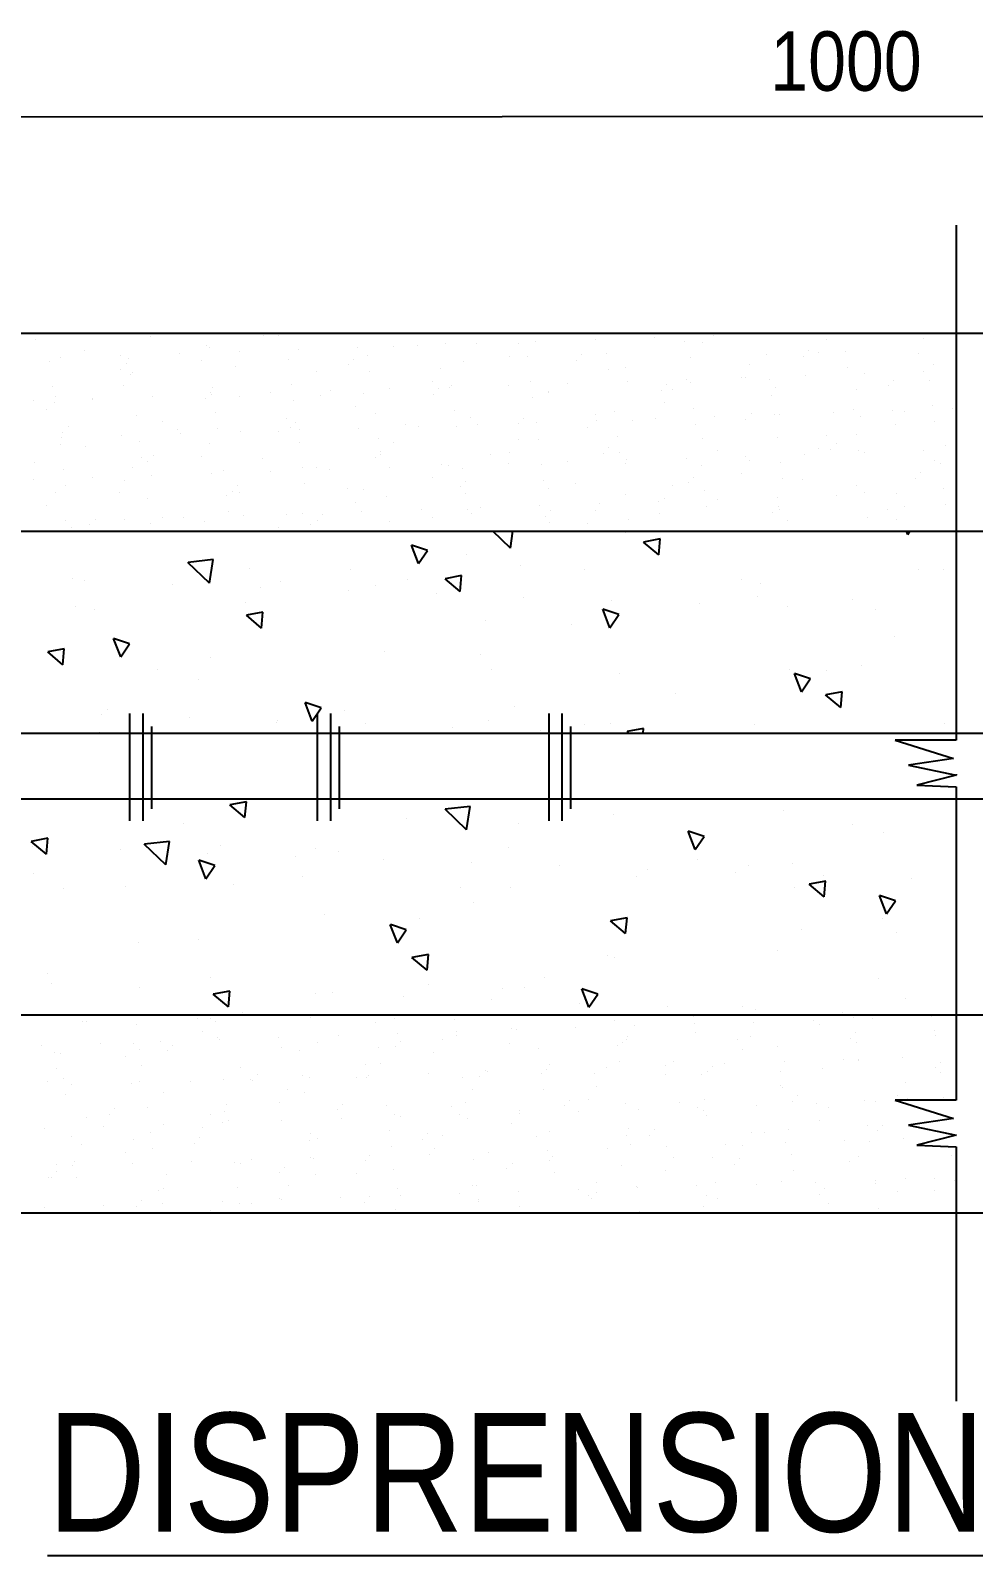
# Model space of a CAD drawing. Header units: metres. Extents: x 516 to 666, y 54 to 108.
# Drawn here: x 604.865 to 606.272, y 90.103 to 92.379 of the extents above; entities that cross this region are included whole.
import ezdxf

# ---------------------------------------------------------------- set-up
doc = ezdxf.new("R2010")
doc.units = ezdxf.units.M
doc.header["$LTSCALE"] = 30
doc.header["$MEASUREMENT"] = 0
doc.layers.get('0').update_dxf_attribs({"linetype": 'CONTINUOUS'})
doc.styles.add('HANDWRITE', font='ARIALN.TTF')

msp = doc.modelspace()

# ---------------------------------------------------------------- linework, layer by layer
for p, q in [((604.1397, 92.2492), (607.9406, 92.2524)), ((606.2465, 92.0882), (606.2465, 91.32)), ((604.2268, 91.9273), (607.7732, 91.9273)), ((604.8811, 91.9261), (604.8811, 91.9261)), ((605.0444, 91.9221), (605.0444, 91.9221)), ((605.2131, 91.9239), (605.2131, 91.9239)), ((605.2349, 91.924), (605.2349, 91.924)), ((605.7965, 91.9204), (605.7965, 91.9204)), ((605.8851, 91.9233), (605.8851, 91.9233)), ((605.9736, 91.9262), (605.9736, 91.9262)), ((604.8733, 91.9176), (604.8733, 91.9176)), ((604.9463, 91.9018), (604.9463, 91.9018)), ((605.0879, 91.8972), (605.0879, 91.8972)), ((605.1281, 91.9084), (605.1281, 91.9084)), ((605.1321, 91.9063), (605.1321, 91.9063)), ((605.1764, 91.9001), (605.1764, 91.9001)), ((605.265, 91.903), (605.265, 91.903)), ((605.3536, 91.9059), (605.3536, 91.9059)), ((605.407, 91.9072), (605.407, 91.9072)), ((605.4422, 91.9088), (605.4422, 91.9088)), ((605.4847, 91.9118), (605.4847, 91.9118)), ((605.5308, 91.9117), (605.5308, 91.9117)), ((605.5928, 91.9117), (605.5928, 91.9117)), ((605.6193, 91.9146), (605.6193, 91.9146)), ((605.7079, 91.9175), (605.7079, 91.9175)), ((605.7248, 91.8968), (605.7248, 91.8968)), ((605.8414, 91.9152), (605.8414, 91.9152)), ((605.8678, 91.9125), (605.8678, 91.9125)), ((606.0269, 91.901), (606.0269, 91.901)), ((606.0412, 91.8976), (606.0412, 91.8976)), ((606.0535, 91.917), (606.0535, 91.917)), ((606.0814, 91.9002), (606.0814, 91.9002)), ((606.1903, 91.897), (606.1903, 91.897)), ((606.198, 91.9187), (606.198, 91.9187)), ((604.8932, 91.885), (604.8932, 91.885)), ((604.9107, 91.8914), (604.9107, 91.8914)), ((604.9993, 91.8943), (604.9993, 91.8943)), ((605.0078, 91.8821), (605.0078, 91.8821)), ((605.0115, 91.89), (605.0115, 91.89)), ((605.1197, 91.8869), (605.1197, 91.8869)), ((605.1711, 91.8781), (605.1711, 91.8781)), ((605.2498, 91.8884), (605.2498, 91.8884)), ((605.3397, 91.8799), (605.3397, 91.8799)), ((605.3475, 91.8884), (605.3475, 91.8884)), ((605.3681, 91.8934), (605.3681, 91.8934)), ((605.4777, 91.8745), (605.4777, 91.8745)), ((605.5108, 91.8844), (605.5108, 91.8844)), ((605.5805, 91.8923), (605.5805, 91.8923)), ((605.6064, 91.8918), (605.6064, 91.8918)), ((605.6795, 91.8862), (605.6795, 91.8862)), ((605.6872, 91.8947), (605.6872, 91.8947)), ((605.7527, 91.8754), (605.7527, 91.8754)), ((605.8506, 91.8907), (605.8506, 91.8907)), ((605.9384, 91.8799), (605.9384, 91.8799)), ((605.963, 91.8952), (605.963, 91.8952)), ((606.0192, 91.8925), (606.0192, 91.8925)), ((606.0846, 91.8763), (606.0846, 91.8763)), ((606.2134, 91.8808), (606.2134, 91.8808)), ((605, 91.8736), (605, 91.8736)), ((605.0147, 91.866), (605.0147, 91.866)), ((605.017, 91.8692), (605.017, 91.8692)), ((605.2919, 91.8701), (605.2919, 91.8701)), ((605.3713, 91.8694), (605.3713, 91.8694)), ((605.4654, 91.8551), (605.4654, 91.8551)), ((605.6113, 91.8544), (605.6113, 91.8544)), ((605.6669, 91.8526), (605.6669, 91.8526)), ((605.7279, 91.8729), (605.7279, 91.8729)), ((605.7555, 91.8555), (605.7555, 91.8555)), ((605.8441, 91.8584), (605.8441, 91.8584)), ((605.8496, 91.8528), (605.8496, 91.8528)), ((605.9261, 91.8605), (605.9261, 91.8605)), ((605.9326, 91.8613), (605.9326, 91.8613)), ((605.968, 91.8578), (605.968, 91.8578)), ((606.0212, 91.8642), (606.0212, 91.8642)), ((606.1098, 91.8671), (606.1098, 91.8671)), ((606.1536, 91.857), (606.1536, 91.857)), ((606.1984, 91.87), (606.1984, 91.87)), ((606.2062, 91.8562), (606.2062, 91.8562)), ((604.8981, 91.8476), (604.8981, 91.8476)), ((604.9019, 91.832), (604.9019, 91.832)), ((604.9583, 91.8294), (604.9583, 91.8294)), ((605.0046, 91.8498), (605.0046, 91.8498)), ((605.0469, 91.8323), (605.0469, 91.8323)), ((605.1267, 91.8297), (605.1267, 91.8297)), ((605.1345, 91.8382), (605.1345, 91.8382)), ((605.1354, 91.8352), (605.1354, 91.8352)), ((605.1363, 91.846), (605.1363, 91.846)), ((605.1768, 91.8329), (605.1768, 91.8329)), ((605.224, 91.8381), (605.224, 91.8381)), ((605.2547, 91.851), (605.2547, 91.851)), ((605.2978, 91.8342), (605.2978, 91.8342)), ((605.3126, 91.841), (605.3126, 91.841)), ((605.3626, 91.8374), (605.3626, 91.8374)), ((605.4012, 91.8439), (605.4012, 91.8439)), ((605.4664, 91.836), (605.4664, 91.836)), ((605.4742, 91.8444), (605.4742, 91.8444)), ((605.4898, 91.8468), (605.4898, 91.8468)), ((605.493, 91.8494), (605.493, 91.8494)), ((605.5783, 91.8497), (605.5783, 91.8497)), ((605.6145, 91.8305), (605.6145, 91.8305)), ((605.6375, 91.8405), (605.6375, 91.8405)), ((605.6375, 91.8383), (605.6375, 91.8383)), ((605.8062, 91.8422), (605.8062, 91.8422)), ((605.8139, 91.8507), (605.8139, 91.8507)), ((605.8233, 91.8427), (605.8233, 91.8427)), ((605.9711, 91.8339), (605.9711, 91.8339)), ((605.9773, 91.8467), (605.9773, 91.8467)), ((606.0983, 91.8436), (606.0983, 91.8436)), ((606.1459, 91.8485), (606.1459, 91.8485)), ((604.8697, 91.8266), (604.8697, 91.8266)), ((604.8895, 91.8127), (604.8895, 91.8127)), ((604.9012, 91.8237), (604.9012, 91.8237)), ((604.9581, 91.8279), (604.9581, 91.8279)), ((605.1413, 91.8086), (605.1413, 91.8086)), ((605.2579, 91.8271), (605.2579, 91.8271)), ((605.3502, 91.818), (605.3502, 91.818)), ((605.3795, 91.807), (605.3795, 91.807)), ((605.4979, 91.812), (605.4979, 91.812)), ((605.7082, 91.8056), (605.7082, 91.8056)), ((605.7361, 91.8104), (605.7361, 91.8104)), ((605.811, 91.8234), (605.811, 91.8234)), ((605.8545, 91.8154), (605.8545, 91.8154)), ((605.9406, 91.8067), (605.9406, 91.8067)), ((605.9752, 91.8059), (605.9752, 91.8059)), ((605.9832, 91.8065), (605.9832, 91.8065)), ((606.0638, 91.8088), (606.0638, 91.8088)), ((606.0928, 91.8138), (606.0928, 91.8138)), ((606.1523, 91.8117), (606.1523, 91.8117)), ((606.1689, 91.811), (606.1689, 91.811)), ((606.2111, 91.8188), (606.2111, 91.8188)), ((606.2409, 91.8146), (606.2409, 91.8146)), ((604.9215, 91.7879), (604.9215, 91.7879)), ((605.0229, 91.8036), (605.0229, 91.8036)), ((605.0617, 91.7958), (605.0617, 91.7958)), ((605.0848, 91.7839), (605.0848, 91.7839)), ((605.1444, 91.7847), (605.1444, 91.7847)), ((605.2475, 91.8003), (605.2475, 91.8003)), ((605.2534, 91.7857), (605.2534, 91.7857)), ((605.2612, 91.7942), (605.2612, 91.7942)), ((605.3551, 91.7856), (605.3551, 91.7856)), ((605.4245, 91.7902), (605.4245, 91.7902)), ((605.4437, 91.7885), (605.4437, 91.7885)), ((605.501, 91.7881), (605.501, 91.7881)), ((605.5224, 91.8012), (605.5224, 91.8012)), ((605.5323, 91.7914), (605.5323, 91.7914)), ((605.5931, 91.792), (605.5931, 91.792)), ((605.6009, 91.8005), (605.6009, 91.8005)), ((605.6209, 91.7943), (605.6209, 91.7943)), ((605.6958, 91.7862), (605.6958, 91.7862)), ((605.7094, 91.7972), (605.7094, 91.7972)), ((605.7642, 91.7965), (605.7642, 91.7965)), ((605.798, 91.8001), (605.798, 91.8001)), ((605.8577, 91.7915), (605.8577, 91.7915)), ((605.8866, 91.803), (605.8866, 91.803)), ((605.9328, 91.7983), (605.9328, 91.7983)), ((606.1039, 91.8028), (606.1039, 91.8028)), ((606.1566, 91.7916), (606.1566, 91.7916)), ((606.2143, 91.7949), (606.2143, 91.7949)), ((604.9094, 91.7612), (604.9094, 91.7612)), ((604.9122, 91.7711), (604.9122, 91.7711)), ((604.9137, 91.7794), (604.9137, 91.7794)), ((605.0008, 91.774), (605.0008, 91.774)), ((605.0278, 91.7662), (605.0278, 91.7662)), ((605.0894, 91.7769), (605.0894, 91.7769)), ((605.1324, 91.7631), (605.1324, 91.7631)), ((605.178, 91.7798), (605.178, 91.7798)), ((605.2351, 91.7809), (605.2351, 91.7809)), ((605.2661, 91.7646), (605.2661, 91.7646)), ((605.2666, 91.7827), (605.2666, 91.7827)), ((605.3844, 91.7696), (605.3844, 91.7696)), ((605.4073, 91.764), (605.4073, 91.764)), ((605.5931, 91.7685), (605.5931, 91.7685)), ((605.6227, 91.768), (605.6227, 91.768)), ((605.7411, 91.773), (605.7411, 91.773)), ((605.868, 91.7694), (605.868, 91.7694)), ((605.9793, 91.7714), (605.9793, 91.7714)), ((606.0538, 91.7738), (606.0538, 91.7738)), ((606.0673, 91.7628), (606.0673, 91.7628)), ((606.0977, 91.7765), (606.0977, 91.7765)), ((604.9466, 91.7587), (604.9466, 91.7587)), ((605.031, 91.7423), (605.031, 91.7423)), ((605.0481, 91.7439), (605.0481, 91.7439)), ((605.12, 91.7438), (605.12, 91.7438)), ((605.2115, 91.7399), (605.2115, 91.7399)), ((605.3801, 91.7417), (605.3801, 91.7417)), ((605.3876, 91.7457), (605.3876, 91.7457)), ((605.3879, 91.7502), (605.3879, 91.7502)), ((605.5512, 91.7462), (605.5512, 91.7462)), ((605.5807, 91.7491), (605.5807, 91.7491)), ((605.7198, 91.748), (605.7198, 91.748)), ((605.7276, 91.7565), (605.7276, 91.7565)), ((605.7442, 91.7491), (605.7442, 91.7491)), ((605.7549, 91.7379), (605.7549, 91.7379)), ((605.8435, 91.7408), (605.8435, 91.7408)), ((605.8909, 91.7525), (605.8909, 91.7525)), ((605.9321, 91.7437), (605.9321, 91.7437)), ((606.0207, 91.7466), (606.0207, 91.7466)), ((606.0415, 91.7545), (606.0415, 91.7545)), ((606.0595, 91.7543), (606.0595, 91.7543)), ((606.1008, 91.7525), (606.1008, 91.7525)), ((606.1092, 91.7495), (606.1092, 91.7495)), ((606.1978, 91.7524), (606.1978, 91.7524)), ((606.2136, 91.7376), (606.2136, 91.7376)), ((606.2306, 91.7588), (606.2306, 91.7588)), ((604.8718, 91.7337), (604.8718, 91.7337)), ((604.9144, 91.7238), (604.9144, 91.7238)), ((605.0172, 91.726), (605.0172, 91.726)), ((605.0404, 91.7355), (605.0404, 91.7355)), ((605.0463, 91.7147), (605.0463, 91.7147)), ((605.1349, 91.7176), (605.1349, 91.7176)), ((605.1526, 91.7222), (605.1526, 91.7222)), ((605.2235, 91.7205), (605.2235, 91.7205)), ((605.271, 91.7272), (605.271, 91.7272)), ((605.2922, 91.7269), (605.2922, 91.7269)), ((605.312, 91.7234), (605.312, 91.7234)), ((605.4006, 91.7263), (605.4006, 91.7263)), ((605.478, 91.7314), (605.478, 91.7314)), ((605.4892, 91.7292), (605.4892, 91.7292)), ((605.5093, 91.7256), (605.5093, 91.7256)), ((605.5778, 91.7321), (605.5778, 91.7321)), ((605.6276, 91.7307), (605.6276, 91.7307)), ((605.6663, 91.735), (605.6663, 91.735)), ((605.7529, 91.7322), (605.7529, 91.7322)), ((605.8659, 91.7291), (605.8659, 91.7291)), ((605.9263, 91.7173), (605.9263, 91.7173)), ((605.9387, 91.7367), (605.9387, 91.7367)), ((605.9843, 91.7341), (605.9843, 91.7341)), ((606.194, 91.7188), (606.194, 91.7188)), ((606.2225, 91.7325), (606.2225, 91.7325)), ((604.8691, 91.709), (604.8691, 91.709)), ((604.9175, 91.6999), (604.9175, 91.6999)), ((604.9577, 91.7118), (604.9577, 91.7118)), ((605.0049, 91.7066), (605.0049, 91.7066)), ((605.1748, 91.7), (605.1748, 91.7)), ((605.2741, 91.7033), (605.2741, 91.7033)), ((605.3382, 91.696), (605.3382, 91.696)), ((605.3628, 91.6942), (605.3628, 91.6942)), ((605.4656, 91.712), (605.4656, 91.712)), ((605.5068, 91.6978), (605.5068, 91.6978)), ((605.5145, 91.7062), (605.5145, 91.7062)), ((605.6308, 91.7067), (605.6308, 91.7067)), ((605.6378, 91.6951), (605.6378, 91.6951)), ((605.6779, 91.7023), (605.6779, 91.7023)), ((605.8236, 91.6996), (605.8236, 91.6996)), ((605.8465, 91.704), (605.8465, 91.704)), ((605.8543, 91.7125), (605.8543, 91.7125)), ((605.9874, 91.7101), (605.9874, 91.7101)), ((606.0176, 91.7085), (606.0176, 91.7085)), ((606.0985, 91.7005), (606.0985, 91.7005)), ((606.1862, 91.7103), (606.1862, 91.7103)), ((606.2274, 91.6951), (606.2274, 91.6951)), ((604.8898, 91.6695), (604.8898, 91.6695)), ((604.9021, 91.6889), (604.9021, 91.6889)), ((604.9984, 91.6897), (604.9984, 91.6897)), ((605.0392, 91.6799), (605.0392, 91.6799)), ((605.1575, 91.6849), (605.1575, 91.6849)), ((605.1671, 91.6915), (605.1671, 91.6915)), ((605.1771, 91.6898), (605.1771, 91.6898)), ((605.3505, 91.6749), (605.3505, 91.6749)), ((605.3958, 91.6833), (605.3958, 91.6833)), ((605.5142, 91.6883), (605.5142, 91.6883)), ((605.6253, 91.6701), (605.6253, 91.6701)), ((605.7139, 91.673), (605.7139, 91.673)), ((605.7524, 91.6867), (605.7524, 91.6867)), ((605.8025, 91.6759), (605.8025, 91.6759)), ((605.8112, 91.6802), (605.8112, 91.6802)), ((605.8708, 91.6917), (605.8708, 91.6917)), ((605.8911, 91.6788), (605.8911, 91.6788)), ((605.9797, 91.6817), (605.9797, 91.6817)), ((606.0682, 91.6846), (606.0682, 91.6846)), ((606.1091, 91.6901), (606.1091, 91.6901)), ((606.1568, 91.6875), (606.1568, 91.6875)), ((606.2306, 91.6712), (606.2306, 91.6712)), ((606.2454, 91.6904), (606.2454, 91.6904)), ((604.9167, 91.647), (604.9167, 91.647)), ((604.9618, 91.6497), (604.9618, 91.6497)), ((605.0053, 91.6498), (605.0053, 91.6498)), ((605.062, 91.6526), (605.062, 91.6526)), ((605.0939, 91.6527), (605.0939, 91.6527)), ((605.1607, 91.6609), (605.1607, 91.6609)), ((605.1824, 91.6556), (605.1824, 91.6556)), ((605.2477, 91.6571), (605.2477, 91.6571)), ((605.271, 91.6585), (605.271, 91.6585)), ((605.2938, 91.6475), (605.2938, 91.6475)), ((605.3015, 91.656), (605.3015, 91.656)), ((605.3596, 91.6614), (605.3596, 91.6614)), ((605.4482, 91.6643), (605.4482, 91.6643)), ((605.4649, 91.652), (605.4649, 91.652)), ((605.5173, 91.6643), (605.5173, 91.6643)), ((605.5227, 91.658), (605.5227, 91.658)), ((605.5368, 91.6672), (605.5368, 91.6672)), ((605.6335, 91.6538), (605.6335, 91.6538)), ((605.6412, 91.6623), (605.6412, 91.6623)), ((605.7085, 91.6625), (605.7085, 91.6625)), ((605.7574, 91.6493), (605.7574, 91.6493)), ((605.8046, 91.6583), (605.8046, 91.6583)), ((605.874, 91.6678), (605.874, 91.6678)), ((605.9732, 91.6601), (605.9732, 91.6601)), ((605.981, 91.6685), (605.981, 91.6685)), ((605.9834, 91.6633), (605.9834, 91.6633)), ((605.9956, 91.6477), (605.9956, 91.6477)), ((606.114, 91.6527), (606.114, 91.6527)), ((606.1443, 91.6646), (606.1443, 91.6646)), ((606.1568, 91.6484), (606.1568, 91.6484)), ((606.1692, 91.6678), (606.1692, 91.6678)), ((604.5223, 91.6317), (607.4776, 91.6317)), ((604.9257, 91.6375), (604.9257, 91.6375)), ((604.954, 91.6412), (604.954, 91.6412)), ((605.0441, 91.6425), (605.0441, 91.6425)), ((605.1251, 91.6457), (605.1251, 91.6457)), ((605.2354, 91.6377), (605.2354, 91.6377)), ((605.2824, 91.6409), (605.2824, 91.6409)), ((605.4007, 91.6459), (605.4007, 91.6459)), ((605.5813, 91.6065), (605.555, 91.6317)), ((605.5813, 91.6065), (605.5852, 91.6317)), ((605.639, 91.6443), (605.639, 91.6443)), ((605.6961, 91.6431), (605.6961, 91.6431)), ((605.7529, 91.6299), (605.7529, 91.6299)), ((606.1744, 91.6269), (606.1725, 91.6317)), ((606.1744, 91.6269), (606.1776, 91.6317)), ((606.1993, 91.6321), (606.1993, 91.6321)), ((605.4442, 91.5834), (605.4337, 91.611)), ((605.4575, 91.603), (605.4337, 91.611)), ((605.4442, 91.5834), (605.4575, 91.603)), ((605.8049, 91.62), (605.7802, 91.6154)), ((605.8028, 91.5964), (605.7802, 91.6154)), ((605.8028, 91.5964), (605.8049, 91.62)), ((605.1322, 91.5542), (605.1002, 91.5849)), ((605.1377, 91.5893), (605.1003, 91.5849)), ((605.1322, 91.5542), (605.1377, 91.5893)), ((605.5166, 91.5966), (605.5166, 91.5966)), ((605.5966, 91.581), (605.5966, 91.581)), ((604.9285, 91.5613), (604.9285, 91.5613)), ((604.9458, 91.5574), (604.9458, 91.5574)), ((605.1924, 91.5764), (605.1924, 91.5764)), ((605.2384, 91.556), (605.2384, 91.556)), ((605.3423, 91.5746), (605.3423, 91.5746)), ((605.4275, 91.5601), (605.4275, 91.5601)), ((605.5085, 91.5653), (605.4838, 91.5607)), ((605.5064, 91.5417), (605.4838, 91.5607)), ((605.5064, 91.5417), (605.5085, 91.5653)), ((605.6913, 91.5752), (605.6913, 91.5752)), ((605.9264, 91.5589), (605.9264, 91.5589)), ((606.1903, 91.574), (606.1903, 91.574)), ((606.2283, 91.575), (606.2283, 91.575)), ((605.077, 91.5526), (605.077, 91.5526)), ((605.2081, 91.5478), (605.2081, 91.5478)), ((605.3393, 91.543), (605.3393, 91.543)), ((605.3808, 91.551), (605.3808, 91.551)), ((605.4705, 91.5382), (605.4705, 91.5382)), ((605.6016, 91.5334), (605.6016, 91.5334)), ((605.9501, 91.5345), (605.9501, 91.5345)), ((605.9542, 91.5531), (605.9542, 91.5531)), ((604.9318, 91.5194), (604.9318, 91.5194)), ((604.9604, 91.5145), (604.9604, 91.5145)), ((605.1861, 91.5258), (605.1861, 91.5258)), ((605.2121, 91.5106), (605.1874, 91.5061)), ((605.21, 91.4871), (605.2121, 91.5106)), ((605.73, 91.4875), (605.7194, 91.5151)), ((605.7433, 91.5072), (605.7194, 91.5151)), ((605.7328, 91.5286), (605.7328, 91.5286)), ((605.864, 91.5238), (605.864, 91.5238)), ((605.9952, 91.519), (605.9952, 91.519)), ((606.0925, 91.5294), (606.0925, 91.5294)), ((606.1263, 91.5142), (606.1263, 91.5142)), ((605.21, 91.4871), (605.1874, 91.5061)), ((605.5437, 91.4979), (605.5437, 91.4979)), ((605.672, 91.4929), (605.672, 91.4929)), ((605.73, 91.4875), (605.7432, 91.5071)), ((604.9999, 91.4441), (604.9893, 91.4717)), ((605.0131, 91.4637), (604.9893, 91.4717)), ((606.1545, 91.4747), (606.1545, 91.4747)), ((604.9157, 91.456), (604.891, 91.4514)), ((604.9136, 91.4324), (604.891, 91.4514)), ((604.9136, 91.4324), (604.9157, 91.4559)), ((604.9999, 91.4441), (605.0131, 91.4637)), ((605.1331, 91.4427), (605.1331, 91.4427)), ((605.3938, 91.4524), (605.3938, 91.4524)), ((605.5363, 91.4474), (605.5363, 91.4474)), ((605.0545, 91.4259), (605.0545, 91.4259)), ((605.5534, 91.4247), (605.5534, 91.4247)), ((605.744, 91.4195), (605.744, 91.4195)), ((605.9982, 91.4259), (605.9982, 91.4259)), ((606.0157, 91.3917), (606.0051, 91.4193)), ((606.029, 91.4113), (606.0052, 91.4193)), ((606.0524, 91.4235), (606.0524, 91.4235)), ((606.1055, 91.4308), (606.1055, 91.4308)), ((605.1158, 91.4108), (605.1158, 91.4108)), ((606.0157, 91.3917), (606.0289, 91.4113)), ((605.2856, 91.3482), (605.275, 91.3758)), ((605.2989, 91.3678), (605.2751, 91.3758)), ((605.8274, 91.3893), (605.8274, 91.3893)), ((606.0745, 91.3685), (606.0518, 91.3875)), ((606.0766, 91.392), (606.0519, 91.3875)), ((606.0745, 91.3685), (606.0765, 91.392)), ((604.971, 91.3583), (604.971, 91.3583)), ((604.98, 91.3653), (604.98, 91.3653)), ((605.0131, 91.3595), (605.0131, 91.1994)), ((605.0326, 91.3595), (605.0326, 91.1994)), ((605.1022, 91.3535), (605.1022, 91.3535)), ((605.2856, 91.3482), (605.2988, 91.3678)), ((605.2932, 91.3595), (605.2932, 91.1994)), ((605.3127, 91.3595), (605.3127, 91.1994)), ((605.3334, 91.3643), (605.3334, 91.3643)), ((605.5877, 91.3706), (605.5877, 91.3706)), ((605.6386, 91.3595), (605.6386, 91.1994)), ((605.658, 91.3595), (605.658, 91.1994)), ((604.1277, 91.3304), (607.3705, 91.3304)), ((604.9679, 91.3315), (604.9679, 91.3315)), ((605.0456, 91.3401), (605.0456, 91.2172)), ((605.2318, 91.3466), (605.2318, 91.3466)), ((605.2334, 91.3487), (605.2334, 91.3487)), ((605.3257, 91.3401), (605.3257, 91.2172)), ((605.3645, 91.344), (605.3645, 91.344)), ((605.4957, 91.3392), (605.4957, 91.3392)), ((605.5492, 91.3487), (605.5492, 91.3487)), ((605.6269, 91.3344), (605.6269, 91.3344)), ((605.671, 91.3401), (605.671, 91.2172)), ((605.6917, 91.3437), (605.6917, 91.3437)), ((605.7308, 91.3454), (605.7308, 91.3454)), ((605.7583, 91.3304), (605.7554, 91.3328)), ((605.7802, 91.3374), (605.7555, 91.3328)), ((605.7795, 91.3304), (605.7801, 91.3373)), ((605.9453, 91.3428), (605.9453, 91.3428)), ((606.2297, 91.3442), (606.2297, 91.3442)), ((606.2465, 91.32), (606.1555, 91.32)), ((606.1555, 91.32), (606.2428, 91.2926)), ((606.2428, 91.2926), (606.1754, 91.2826)), ((606.1754, 91.2826), (606.2465, 91.2677)), ((606.2465, 91.2677), (606.1879, 91.2527)), ((606.2465, 91.2689), (606.2465, 91.2677)), ((606.1879, 91.2527), (606.2465, 91.2502)), ((606.2465, 91.2502), (606.2465, 90.7826)), ((604.1277, 91.2321), (607.356, 91.2321)), ((605.1853, 91.2044), (605.1626, 91.2234)), ((605.1874, 91.228), (605.1627, 91.2234)), ((605.1853, 91.2044), (605.1873, 91.228)), ((605.5215, 91.221), (605.4841, 91.2166)), ((605.5161, 91.1859), (605.4841, 91.2166)), ((605.5161, 91.1859), (605.5215, 91.221)), ((605.9894, 91.2155), (605.9894, 91.2155)), ((605.0939, 91.1961), (605.0939, 91.1961)), ((605.4266, 91.2035), (605.4266, 91.2035)), ((605.5929, 91.1949), (605.5929, 91.1949)), ((605.7351, 91.2092), (605.7351, 91.2092)), ((606.0918, 91.1938), (606.0918, 91.1938)), ((604.891, 91.1733), (604.8663, 91.1688)), ((604.8889, 91.1498), (604.8663, 91.1688)), ((604.8889, 91.1498), (604.891, 91.1733)), ((605.0725, 91.1688), (605.0351, 91.1644)), ((605.067, 91.1337), (605.0724, 91.1687)), ((605.8571, 91.1565), (605.8465, 91.1841)), ((605.8703, 91.1761), (605.8465, 91.1841)), ((605.8571, 91.1565), (605.8703, 91.1761)), ((606.1383, 91.1819), (606.1383, 91.1819)), ((604.8676, 91.1608), (604.8676, 91.1608)), ((604.9988, 91.156), (604.9988, 91.156)), ((605.067, 91.1337), (605.035, 91.1644)), ((605.1299, 91.1512), (605.1299, 91.1512)), ((605.1484, 91.163), (605.1484, 91.163)), ((605.2611, 91.1464), (605.2611, 91.1464)), ((605.2908, 91.1579), (605.2908, 91.1579)), ((605.3245, 91.1539), (605.3245, 91.1539)), ((605.5788, 91.1603), (605.5788, 91.1603)), ((605.127, 91.113), (605.1164, 91.1406)), ((605.1402, 91.1326), (605.1164, 91.1406)), ((605.127, 91.113), (605.1402, 91.1326)), ((605.3923, 91.1416), (605.3923, 91.1416)), ((605.5234, 91.1368), (605.5234, 91.1368)), ((605.6546, 91.1321), (605.6546, 91.1321)), ((605.7858, 91.1273), (605.7858, 91.1273)), ((605.8601, 91.1414), (605.8601, 91.1414)), ((605.9364, 91.1324), (605.9364, 91.1324)), ((606.0025, 91.1364), (606.0025, 91.1364)), ((604.8703, 91.1214), (604.8703, 91.1214)), ((605.0074, 91.1017), (605.0074, 91.1017)), ((605.1683, 91.1051), (605.1683, 91.1051)), ((605.2712, 91.1168), (605.2712, 91.1168)), ((605.5064, 91.1005), (605.5064, 91.1005)), ((605.7702, 91.1156), (605.7702, 91.1156)), ((605.917, 91.1225), (605.917, 91.1225)), ((606.0497, 91.0858), (606.0271, 91.1048)), ((606.0519, 91.1094), (606.0272, 91.1048)), ((606.0481, 91.1177), (606.0481, 91.1177)), ((606.0497, 91.0858), (606.0518, 91.1094)), ((606.1793, 91.1129), (606.1793, 91.1129)), ((604.914, 91.0987), (604.914, 91.0987)), ((605.582, 91.0999), (605.582, 91.0999)), ((606.0053, 91.0993), (606.0053, 91.0993)), ((606.1428, 91.0606), (606.1322, 91.0882)), ((606.1561, 91.0802), (606.1323, 91.0882)), ((606.1428, 91.0606), (606.156, 91.0802)), ((605.3038, 91.0593), (605.3038, 91.0593)), ((605.5259, 91.0772), (605.5259, 91.0772)), ((605.7555, 91.0547), (605.7308, 91.0502)), ((605.7533, 91.0312), (605.7554, 91.0547)), ((605.4127, 91.0171), (605.4021, 91.0447)), ((605.426, 91.0368), (605.4022, 91.0447)), ((605.4127, 91.0171), (605.4259, 91.0367)), ((605.4462, 91.0543), (605.4462, 91.0543)), ((605.7533, 91.0312), (605.7307, 91.0502)), ((606.0155, 91.0377), (606.0155, 91.0377)), ((606.1367, 91.054), (606.1367, 91.054)), ((606.1579, 91.0327), (606.1579, 91.0327)), ((605.0257, 91.0178), (605.0257, 91.0178)), ((605.1154, 91.022), (605.1154, 91.022)), ((605.457, 90.9765), (605.4343, 90.9955)), ((605.4591, 91), (605.4344, 90.9955)), ((605.457, 90.9765), (605.459, 91)), ((605.7262, 90.9988), (605.7262, 90.9988)), ((605.7374, 90.9962), (605.7374, 90.9962)), ((605.9805, 91.0052), (605.9805, 91.0052)), ((604.89, 90.9722), (604.89, 90.9722)), ((605.1334, 90.9663), (605.1334, 90.9663)), ((605.6323, 90.9651), (605.6323, 90.9651)), ((606.1313, 90.964), (606.1313, 90.964)), ((604.8971, 90.9561), (604.8971, 90.9561)), ((605.0283, 90.9514), (605.0283, 90.9514)), ((605.1606, 90.9218), (605.1379, 90.9408)), ((605.1627, 90.9454), (605.138, 90.9408)), ((605.1595, 90.9466), (605.1595, 90.9466)), ((605.1606, 90.9218), (605.1626, 90.9454)), ((605.2906, 90.9418), (605.2906, 90.9418)), ((605.3157, 90.9436), (605.3157, 90.9436)), ((605.4592, 90.9556), (605.4592, 90.9556)), ((605.5699, 90.9499), (605.5699, 90.9499)), ((605.6017, 90.9506), (605.6017, 90.9506)), ((605.6984, 90.9213), (605.6878, 90.9489)), ((605.7117, 90.9409), (605.6879, 90.9489)), ((605.6984, 90.9213), (605.7116, 90.9409)), ((605.4218, 90.937), (605.4218, 90.937)), ((605.553, 90.9322), (605.553, 90.9322)), ((605.6842, 90.9274), (605.6842, 90.9274)), ((605.8153, 90.9226), (605.8153, 90.9226)), ((605.9275, 90.9221), (605.9275, 90.9221)), ((606.1709, 90.9341), (606.1709, 90.9341)), ((607.4776, 90.9093), (604.5223, 90.9093)), ((604.9427, 90.9), (604.9427, 90.9)), ((604.9481, 90.8997), (604.9481, 90.8997)), ((604.9505, 90.9085), (604.9505, 90.9085)), ((605.1138, 90.9045), (605.1138, 90.9045)), ((605.1339, 90.9042), (605.1339, 90.9042)), ((605.1418, 90.9), (605.1418, 90.9)), ((605.1812, 90.9141), (605.1812, 90.9141)), ((605.2825, 90.9063), (605.2825, 90.9063)), ((605.3801, 90.8984), (605.3801, 90.8984)), ((605.4089, 90.9051), (605.4089, 90.9051)), ((605.4985, 90.9034), (605.4985, 90.9034)), ((605.7367, 90.9018), (605.7367, 90.9018)), ((605.8551, 90.9068), (605.8551, 90.9068)), ((605.8559, 90.8963), (605.8559, 90.8963)), ((605.9445, 90.8992), (605.9445, 90.8992)), ((605.9465, 90.9178), (605.9465, 90.9178)), ((606.0331, 90.9021), (606.0331, 90.9021)), ((606.043, 90.8955), (606.043, 90.8955)), ((606.0777, 90.913), (606.0777, 90.913)), ((606.0934, 90.9052), (606.0934, 90.9052)), ((606.1217, 90.905), (606.1217, 90.905)), ((606.2102, 90.9079), (606.2102, 90.9079)), ((605.0235, 90.895), (605.0235, 90.895)), ((605.1216, 90.8848), (605.1216, 90.8848)), ((605.145, 90.8761), (605.145, 90.8761)), ((605.1473, 90.8731), (605.1473, 90.8731)), ((605.2359, 90.876), (605.2359, 90.876)), ((605.3245, 90.8789), (605.3245, 90.8789)), ((605.413, 90.8818), (605.413, 90.8818)), ((605.5016, 90.8847), (605.5016, 90.8847)), ((605.5016, 90.8795), (605.5016, 90.8795)), ((605.5823, 90.8901), (605.5823, 90.8901)), ((605.5902, 90.8876), (605.5902, 90.8876)), ((605.6788, 90.8905), (605.6788, 90.8905)), ((605.7545, 90.8733), (605.7545, 90.8733)), ((605.7566, 90.8771), (605.7566, 90.8771)), ((605.7673, 90.8934), (605.7673, 90.8934)), ((605.8583, 90.8829), (605.8583, 90.8829)), ((605.92, 90.8731), (605.92, 90.8731)), ((605.9403, 90.8778), (605.9403, 90.8778)), ((606.0886, 90.8749), (606.0886, 90.8749)), ((606.0963, 90.8833), (606.0963, 90.8833)), ((606.2149, 90.8863), (606.2149, 90.8863)), ((606.2152, 90.8786), (606.2152, 90.8786)), ((604.8816, 90.8644), (604.8816, 90.8644)), ((604.9008, 90.8542), (604.9008, 90.8542)), ((604.91, 90.8526), (604.91, 90.8526)), ((604.9701, 90.8673), (604.9701, 90.8673)), ((605.0188, 90.8671), (605.0188, 90.8671)), ((605.0284, 90.8576), (605.0284, 90.8576)), ((605.0587, 90.8702), (605.0587, 90.8702)), ((605.0694, 90.856), (605.0694, 90.856)), ((605.0772, 90.8645), (605.0772, 90.8645)), ((605.2405, 90.8605), (605.2405, 90.8605)), ((605.2667, 90.856), (605.2667, 90.856)), ((605.2938, 90.8679), (605.2938, 90.8679)), ((605.385, 90.861), (605.385, 90.861)), ((605.4092, 90.8623), (605.4092, 90.8623)), ((605.4169, 90.8708), (605.4169, 90.8708)), ((605.4672, 90.853), (605.4672, 90.853)), ((605.4795, 90.8724), (605.4795, 90.8724)), ((605.5803, 90.8668), (605.5803, 90.8668)), ((605.6233, 90.8594), (605.6233, 90.8594)), ((605.7417, 90.8645), (605.7417, 90.8645)), ((605.7489, 90.8686), (605.7489, 90.8686)), ((605.9279, 90.8584), (605.9279, 90.8584)), ((605.9799, 90.8629), (605.9799, 90.8629)), ((606.0983, 90.8679), (606.0983, 90.8679)), ((604.9037, 90.8299), (604.9037, 90.8299)), ((605.0065, 90.8477), (605.0065, 90.8477)), ((605.0316, 90.8337), (605.0316, 90.8337)), ((605.1786, 90.8308), (605.1786, 90.8308)), ((605.3644, 90.8353), (605.3644, 90.8353)), ((605.3882, 90.8371), (605.3882, 90.8371)), ((605.6357, 90.8283), (605.6357, 90.8283)), ((605.6394, 90.8362), (605.6394, 90.8362)), ((605.7242, 90.8312), (605.7242, 90.8312)), ((605.7448, 90.8405), (605.7448, 90.8405)), ((605.8128, 90.8341), (605.8128, 90.8341)), ((605.8251, 90.8406), (605.8251, 90.8406)), ((605.8833, 90.8331), (605.8833, 90.8331)), ((605.9014, 90.837), (605.9014, 90.837)), ((605.99, 90.8399), (605.99, 90.8399)), ((606.0467, 90.8291), (606.0467, 90.8291)), ((606.0786, 90.8428), (606.0786, 90.8428)), ((606.1001, 90.8415), (606.1001, 90.8415)), ((606.1014, 90.8439), (606.1014, 90.8439)), ((606.1671, 90.8457), (606.1671, 90.8457)), ((606.2153, 90.8309), (606.2153, 90.8309)), ((606.223, 90.8394), (606.223, 90.8394)), ((604.8913, 90.8105), (604.8913, 90.8105)), ((604.915, 90.8152), (604.915, 90.8152)), ((604.927, 90.8052), (604.927, 90.8052)), ((605.0156, 90.8081), (605.0156, 90.8081)), ((605.0275, 90.8103), (605.0275, 90.8103)), ((605.1042, 90.811), (605.1042, 90.811)), ((605.1532, 90.8136), (605.1532, 90.8136)), ((605.1928, 90.8138), (605.1928, 90.8138)), ((605.1961, 90.8121), (605.1961, 90.8121)), ((605.2039, 90.8205), (605.2039, 90.8205)), ((605.2716, 90.8187), (605.2716, 90.8187)), ((605.2814, 90.8167), (605.2814, 90.8167)), ((605.3521, 90.8159), (605.3521, 90.8159)), ((605.3672, 90.8166), (605.3672, 90.8166)), ((605.3699, 90.8196), (605.3699, 90.8196)), ((605.4585, 90.8225), (605.4585, 90.8225)), ((605.5098, 90.8171), (605.5098, 90.8171)), ((605.5358, 90.8183), (605.5358, 90.8183)), ((605.5436, 90.8268), (605.5436, 90.8268)), ((605.5471, 90.8254), (605.5471, 90.8254)), ((605.6282, 90.8221), (605.6282, 90.8221)), ((605.7069, 90.8228), (605.7069, 90.8228)), ((605.8128, 90.8212), (605.8128, 90.8212)), ((605.8665, 90.8205), (605.8665, 90.8205)), ((605.8756, 90.8246), (605.8756, 90.8246)), ((605.9848, 90.8255), (605.9848, 90.8255)), ((605.985, 90.8044), (605.985, 90.8044)), ((606.1707, 90.8088), (606.1707, 90.8088)), ((606.2231, 90.8239), (606.2231, 90.8239)), ((604.9181, 90.7913), (604.9181, 90.7913)), ((605.0635, 90.7937), (605.0635, 90.7937)), ((605.2493, 90.7981), (605.2493, 90.7981)), ((605.2747, 90.7947), (605.2747, 90.7947)), ((605.5242, 90.799), (605.5242, 90.799)), ((605.6314, 90.7981), (605.6314, 90.7981)), ((605.6703, 90.7828), (605.6703, 90.7828)), ((605.6977, 90.7841), (605.6977, 90.7841)), ((605.71, 90.8035), (605.71, 90.8035)), ((605.8714, 90.7831), (605.8714, 90.7831)), ((605.988, 90.8015), (605.988, 90.8015)), ((606.01, 90.7891), (606.01, 90.7891)), ((606.1097, 90.7815), (606.1097, 90.7815)), ((606.1555, 90.7826), (606.2428, 90.7552)), ((606.2465, 90.7826), (606.1555, 90.7826)), ((606.1584, 90.7895), (606.1584, 90.7895)), ((606.1733, 90.7851), (606.1733, 90.7851)), ((606.2147, 90.7837), (606.2147, 90.7837)), ((606.228, 90.7865), (606.228, 90.7865)), ((604.9831, 90.7618), (604.9831, 90.7618)), ((604.9909, 90.7703), (604.9909, 90.7703)), ((605.0398, 90.7713), (605.0398, 90.7713)), ((605.1342, 90.761), (605.1342, 90.761)), ((605.1542, 90.7663), (605.1542, 90.7663)), ((605.1581, 90.7763), (605.1581, 90.7763)), ((605.2369, 90.7788), (605.2369, 90.7788)), ((605.3228, 90.7681), (605.3228, 90.7681)), ((605.3306, 90.7766), (605.3306, 90.7766)), ((605.3964, 90.7747), (605.3964, 90.7747)), ((605.4091, 90.7619), (605.4091, 90.7619)), ((605.4939, 90.7726), (605.4939, 90.7726)), ((605.5061, 90.7605), (605.5061, 90.7605)), ((605.5148, 90.7797), (605.5148, 90.7797)), ((605.5947, 90.7634), (605.5947, 90.7634)), ((605.5949, 90.7664), (605.5949, 90.7664)), ((605.6625, 90.7744), (605.6625, 90.7744)), ((605.6832, 90.7663), (605.6832, 90.7663)), ((605.753, 90.7781), (605.753, 90.7781)), ((605.7718, 90.7692), (605.7718, 90.7692)), ((605.8336, 90.7789), (605.8336, 90.7789)), ((605.8604, 90.7721), (605.8604, 90.7721)), ((605.8699, 90.7673), (605.8699, 90.7673)), ((605.8745, 90.7592), (605.8745, 90.7592)), ((605.949, 90.775), (605.949, 90.775)), ((606.0022, 90.7807), (606.0022, 90.7807)), ((606.0376, 90.7779), (606.0376, 90.7779)), ((606.0556, 90.7717), (606.0556, 90.7717)), ((606.1261, 90.7808), (606.1261, 90.7808)), ((604.886, 90.7403), (604.886, 90.7403)), ((604.9484, 90.7566), (604.9484, 90.7566)), ((604.9746, 90.7432), (604.9746, 90.7432)), ((605.0632, 90.7461), (605.0632, 90.7461)), ((605.1218, 90.7416), (605.1218, 90.7416)), ((605.1518, 90.749), (605.1518, 90.749)), ((605.1613, 90.7523), (605.1613, 90.7523)), ((605.2403, 90.7518), (605.2403, 90.7518)), ((605.3289, 90.7547), (605.3289, 90.7547)), ((605.4013, 90.7373), (605.4013, 90.7373)), ((605.4175, 90.7576), (605.4175, 90.7576)), ((605.5179, 90.7558), (605.5179, 90.7558)), ((605.5826, 90.747), (605.5826, 90.747)), ((605.758, 90.7407), (605.758, 90.7407)), ((605.797, 90.7389), (605.797, 90.7389)), ((605.9962, 90.7391), (605.9962, 90.7391)), ((606.0433, 90.7523), (606.0433, 90.7523)), ((606.1146, 90.7441), (606.1146, 90.7441)), ((606.1289, 90.7367), (606.1289, 90.7367)), ((606.1367, 90.7452), (606.1367, 90.7452)), ((606.2428, 90.7552), (606.1754, 90.7452)), ((606.1754, 90.7452), (606.2465, 90.7302)), ((604.9263, 90.7289), (604.9263, 90.7289)), ((604.9412, 90.716), (604.9412, 90.716)), ((605.0191, 90.7239), (605.0191, 90.7239)), ((605.0447, 90.7339), (605.0447, 90.7339)), ((605.1098, 90.7178), (605.1098, 90.7178)), ((605.1175, 90.7263), (605.1175, 90.7263)), ((605.2809, 90.7223), (605.2809, 90.7223)), ((605.283, 90.7323), (605.283, 90.7323)), ((605.294, 90.7248), (605.294, 90.7248)), ((605.4045, 90.7134), (605.4045, 90.7134)), ((605.4495, 90.7241), (605.4495, 90.7241)), ((605.4573, 90.7326), (605.4573, 90.7326)), ((605.4798, 90.7292), (605.4798, 90.7292)), ((605.6206, 90.7286), (605.6206, 90.7286)), ((605.6396, 90.7357), (605.6396, 90.7357)), ((605.7547, 90.7301), (605.7547, 90.7301)), ((605.7611, 90.7168), (605.7611, 90.7168)), ((605.7892, 90.7304), (605.7892, 90.7304)), ((605.8144, 90.7138), (605.8144, 90.7138)), ((605.9029, 90.7167), (605.9029, 90.7167)), ((605.9282, 90.7152), (605.9282, 90.7152)), ((605.9405, 90.7346), (605.9405, 90.7346)), ((605.9603, 90.7349), (605.9603, 90.7349)), ((605.9915, 90.7196), (605.9915, 90.7196)), ((606.0801, 90.7225), (606.0801, 90.7225)), ((606.1177, 90.7202), (606.1177, 90.7202)), ((606.1687, 90.7254), (606.1687, 90.7254)), ((606.2465, 90.7302), (606.1879, 90.7153)), ((606.1879, 90.7153), (606.2465, 90.7128)), ((606.2155, 90.7355), (606.2155, 90.7355)), ((604.9312, 90.6915), (604.9312, 90.6915)), ((605.0067, 90.7045), (605.0067, 90.7045)), ((605.0478, 90.71), (605.0478, 90.71)), ((605.1057, 90.6906), (605.1057, 90.6906)), ((605.1943, 90.6935), (605.1943, 90.6935)), ((605.2829, 90.6964), (605.2829, 90.6964)), ((605.2879, 90.6949), (605.2879, 90.6949)), ((605.3647, 90.6921), (605.3647, 90.6921)), ((605.3715, 90.6993), (605.3715, 90.6993)), ((605.46, 90.7022), (605.46, 90.7022)), ((605.4674, 90.7099), (605.4674, 90.7099)), ((605.5261, 90.6933), (605.5261, 90.6933)), ((605.5486, 90.7051), (605.5486, 90.7051)), ((605.6372, 90.708), (605.6372, 90.708)), ((605.6396, 90.693), (605.6396, 90.693)), ((605.6445, 90.6983), (605.6445, 90.6983)), ((605.7258, 90.7109), (605.7258, 90.7109)), ((605.8254, 90.6975), (605.8254, 90.6975)), ((605.8828, 90.6967), (605.8828, 90.6967)), ((605.9237, 90.6949), (605.9237, 90.6949)), ((606.0011, 90.7017), (606.0011, 90.7017)), ((606.087, 90.6909), (606.087, 90.6909)), ((606.1003, 90.6983), (606.1003, 90.6983)), ((606.2394, 90.7001), (606.2394, 90.7001)), ((606.2465, 90.7128), (606.2465, 90.3335)), ((604.9039, 90.6868), (604.9039, 90.6868)), ((604.9045, 90.6761), (604.9045, 90.6761)), ((604.9286, 90.6848), (604.9286, 90.6848)), ((605.0172, 90.6877), (605.0172, 90.6877)), ((605.0679, 90.6721), (605.0679, 90.6721)), ((605.1695, 90.6899), (605.1695, 90.6899)), ((605.1789, 90.6876), (605.1789, 90.6876)), ((605.2365, 90.6739), (605.2365, 90.6739)), ((605.2442, 90.6823), (605.2442, 90.6823)), ((605.291, 90.671), (605.291, 90.671)), ((605.3523, 90.6727), (605.3523, 90.6727)), ((605.4076, 90.6784), (605.4076, 90.6784)), ((605.5762, 90.6801), (605.5762, 90.6801)), ((605.584, 90.6886), (605.584, 90.6886)), ((605.6477, 90.6744), (605.6477, 90.6744)), ((605.7473, 90.6846), (605.7473, 90.6846)), ((605.813, 90.6781), (605.813, 90.6781)), ((605.9159, 90.6864), (605.9159, 90.6864)), ((606.0043, 90.6778), (606.0043, 90.6778)), ((604.8916, 90.6674), (604.8916, 90.6674)), ((604.8968, 90.6676), (604.8968, 90.6676)), ((604.9344, 90.6676), (604.9344, 90.6676)), ((605.0561, 90.6475), (605.0561, 90.6475)), ((605.0638, 90.6505), (605.0638, 90.6505)), ((605.1744, 90.6525), (605.1744, 90.6525)), ((605.2496, 90.655), (605.2496, 90.655)), ((605.4127, 90.6509), (605.4127, 90.6509)), ((605.5245, 90.6559), (605.5245, 90.6559)), ((605.5311, 90.6559), (605.5311, 90.6559)), ((605.5941, 90.6458), (605.5941, 90.6458)), ((605.6827, 90.6487), (605.6827, 90.6487)), ((605.7103, 90.6603), (605.7103, 90.6603)), ((605.7693, 90.6543), (605.7693, 90.6543)), ((605.7713, 90.6516), (605.7713, 90.6516)), ((605.8598, 90.6545), (605.8598, 90.6545)), ((605.8877, 90.6593), (605.8877, 90.6593)), ((605.9484, 90.6574), (605.9484, 90.6574)), ((605.9852, 90.6612), (605.9852, 90.6612)), ((606.037, 90.6603), (606.037, 90.6603)), ((606.0504, 90.6509), (606.0504, 90.6509)), ((606.1256, 90.6632), (606.1256, 90.6632)), ((606.126, 90.6577), (606.126, 90.6577)), ((606.1587, 90.6463), (606.1587, 90.6463)), ((606.171, 90.6657), (606.171, 90.6657)), ((606.2137, 90.647), (606.2137, 90.647)), ((606.2141, 90.6661), (606.2141, 90.6661)), ((606.2443, 90.6628), (606.2443, 90.6628)), ((604.8855, 90.6227), (604.8855, 90.6227)), ((604.974, 90.6256), (604.974, 90.6256)), ((605.0234, 90.6236), (605.0234, 90.6236)), ((605.0312, 90.6321), (605.0312, 90.6321)), ((605.0626, 90.6285), (605.0626, 90.6285)), ((605.1512, 90.6314), (605.1512, 90.6314)), ((605.1776, 90.6286), (605.1776, 90.6286)), ((605.1945, 90.6281), (605.1945, 90.6281)), ((605.2372, 90.6356), (605.2372, 90.6356)), ((605.2398, 90.6342), (605.2398, 90.6342)), ((605.3284, 90.6371), (605.3284, 90.6371)), ((605.3632, 90.6299), (605.3632, 90.6299)), ((605.3709, 90.6384), (605.3709, 90.6384)), ((605.4169, 90.64), (605.4169, 90.64)), ((605.5055, 90.6429), (605.5055, 90.6429)), ((605.5342, 90.632), (605.5342, 90.632)), ((605.5343, 90.6344), (605.5343, 90.6344)), ((605.5952, 90.6232), (605.5952, 90.6232)), ((605.6979, 90.6409), (605.6979, 90.6409)), ((605.7029, 90.6362), (605.7029, 90.6362)), ((605.7106, 90.6446), (605.7106, 90.6446)), ((605.8701, 90.6241), (605.8701, 90.6241)), ((605.874, 90.6407), (605.874, 90.6407)), ((605.8908, 90.6354), (605.8908, 90.6354)), ((606.0426, 90.6425), (606.0426, 90.6425)), ((606.0559, 90.6286), (606.0559, 90.6286)), ((607.7732, 90.6138), (604.2268, 90.6138)), ((605.1344, 90.6179), (605.1344, 90.6179)), ((605.4094, 90.6187), (605.4094, 90.6187)), ((605.7742, 90.617), (605.7742, 90.617)), ((606.0125, 90.6154), (606.0125, 90.6154)), ((606.1309, 90.6204), (606.1309, 90.6204))]:
    msp.add_line(p, q)

# ---------------------------------------------------------------- texts
at = {"style": 'HANDWRITE'}
for s, height, p in [('1000', 0.08866, (605.9692, 92.2889)), ('%%UDISPRENSION TRENCH', 0.177317, (604.8908, 90.1385))]:
    msp.add_text(s, height=height, dxfattribs=at).set_placement(p)

doc.saveas('drawing.dxf')
